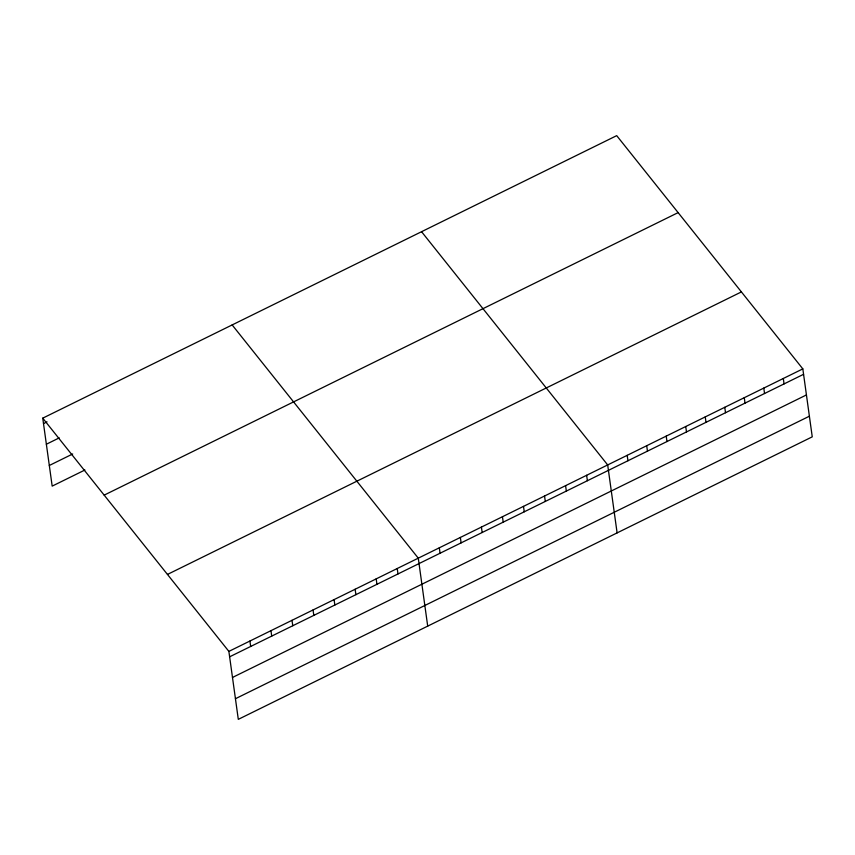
<?xml version="1.0" encoding="UTF-8"?>
<svg xmlns="http://www.w3.org/2000/svg" width="855" height="855" viewBox="0 0 855 855"><rect width="100%" height="100%" fill="white"/><g stroke="black" fill="none" stroke-linecap="round" stroke-linejoin="round"><path stroke-width="1.28" d="M42.75 418.159L616.701 135.646L802.824 368.879L812.25 436.841L238.299 719.354L228.873 651.392L42.75 418.159L52.176 486.121L84.912 470.004M43.498 423.588L47.014 421.857M46.362 444.226L59.23 437.888M49.312 465.483L72.696 453.973M104.171 495.13L678.122 212.617M167.452 574.432L741.403 291.918M228.873 651.392L802.824 368.879M229.621 656.822L803.572 374.308M232.485 677.459L806.436 394.946M235.435 698.717L809.386 416.203M421.558 231.705L607.681 464.938L617.107 532.9M232.154 324.932L418.277 558.165L427.703 626.127M783.308 378.487L784.056 383.916M763.793 388.095L764.541 393.524M744.278 397.703L745.026 403.132M724.762 407.301L725.521 412.73M705.247 416.909L706.006 422.338M685.731 426.517L686.49 431.946M666.216 436.125L666.975 441.554M646.701 445.722L647.459 451.151M627.196 455.33L627.944 460.76M586.637 475.295L587.385 480.724M565.583 485.651L566.341 491.08M544.539 496.018L545.298 501.447M523.495 506.374L524.254 511.803M502.451 516.73L503.21 522.159M481.408 527.086L482.167 532.515M460.364 537.453L461.112 542.882M439.32 547.809L440.069 553.238M397.233 568.522L397.981 573.951M376.189 578.888L376.937 584.307M355.135 589.245L355.894 594.674M334.091 599.601L334.85 605.03M313.048 609.957L313.806 615.386M292.004 620.313L292.763 625.742M270.96 630.68L271.719 636.109M249.917 641.036L250.665 646.466"/></g></svg>
